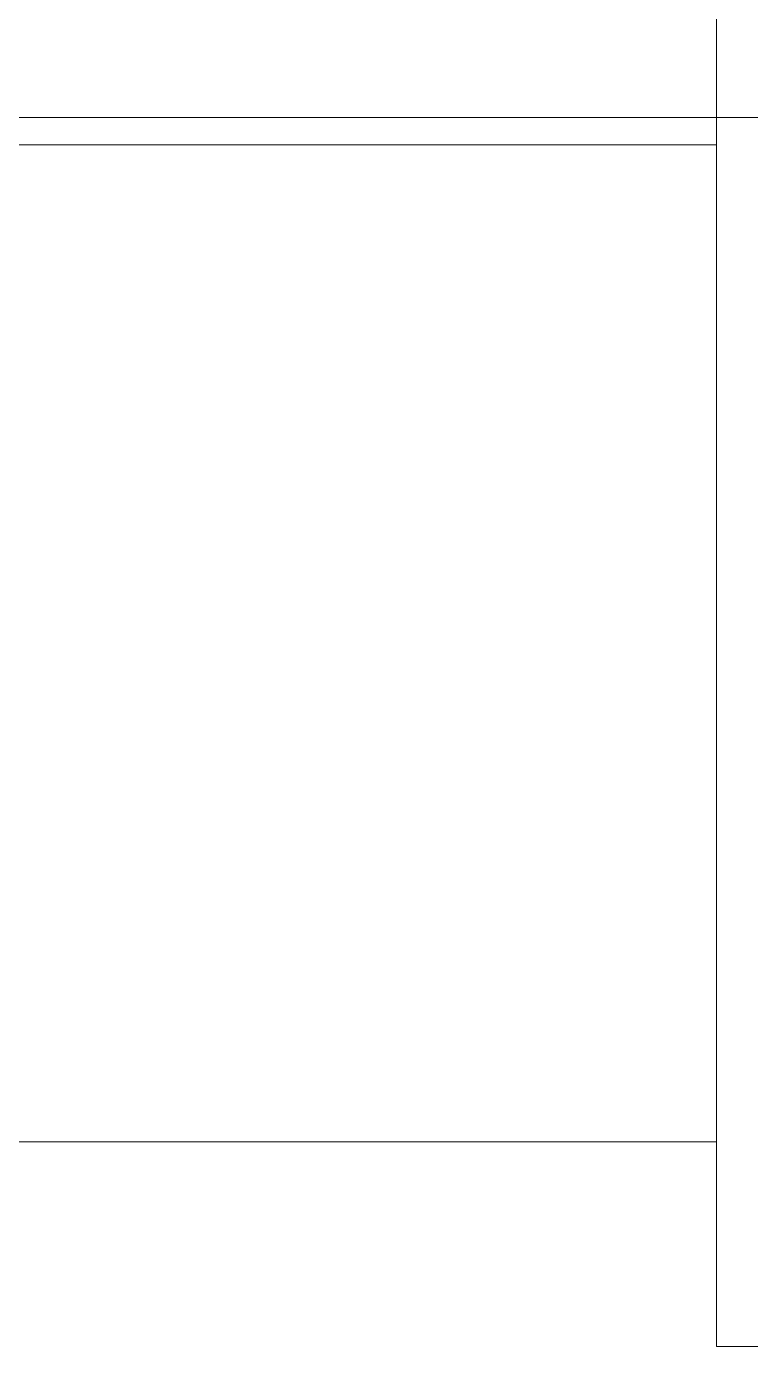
# Model space of a CAD drawing. Header units: millimetres. Extents: x 485872 to 486142, y -52344 to -52207.
# Drawn here: x 486111.679 to 486112.209, y -52334.377 to -52333.41 of the extents above; entities that cross this region are included whole.
import ezdxf

# ---------------------------------------------------------------- set-up
doc = ezdxf.new("R2010")
doc.units = ezdxf.units.MM
doc.header["$LTSCALE"] = 15
doc.layers.add('G', color=8, linetype='Continuous')

msp = doc.modelspace()

# ---------------------------------------------------------------- linework, layer by layer
at = {"linetype": 'Continuous', "lineweight": 13}
msp.add_lwpolyline([(486112.18386, -52334.37664), (486119.53886, -52334.37664), (486119.53886, -52331.67664), (486112.18386, -52331.67664)], close=True, dxfattribs=at)
msp.add_lwpolyline([(486112.18386, -52333.47664), (486119.53886, -52333.47664)], dxfattribs=at)
at = {"layer": 'G', "lineweight": 0}
for points in [[(486112.18386, -52333.47664), (486111.59948, -52333.47664)], [(486111.60517, -52333.49664), (486112.18386, -52333.49664)], [(486112.18386, -52334.22664), (486111.56231, -52334.22664)]]:
    msp.add_lwpolyline(points, dxfattribs=at)

doc.saveas('drawing.dxf')
